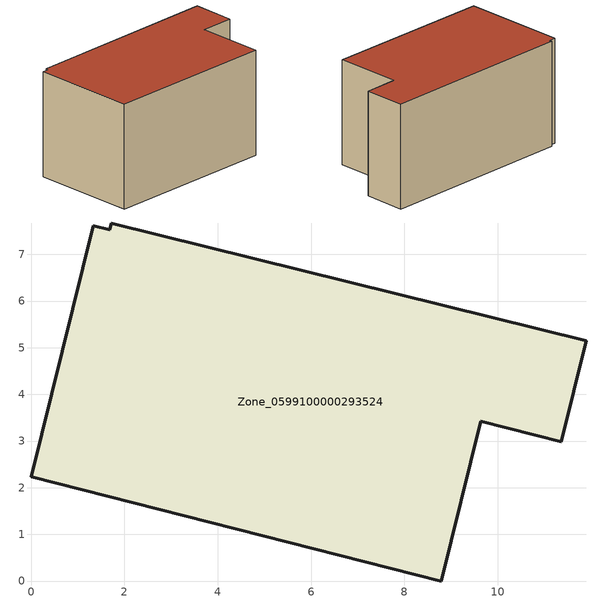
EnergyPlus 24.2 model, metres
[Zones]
Zone_0599100000293524
 floor ground (C_G): 1.72,7.67 11.9,5.15 11.36,2.99 9.64,3.42 8.79,0 0,2.24 1.33,7.62 1.68,7.53 z0
 wall outside (C_F): 0,2.24 8.79,0 9.64,3.42 11.36,2.99 11.9,5.15 1.72,7.67 1.68,7.53 1.33,7.62 0,2.24 z0:5.58
 roof outside (C_R): 1.68,7.53 1.33,7.62 0,2.24 8.79,0 9.64,3.42 11.36,2.99 11.9,5.15 1.72,7.67 z5.58
[BUILDING]
Pand.0599100000293524: North Axis=0; Terrain=City; Loads Convergence Tolerance Value=0.04; Temperature Convergence Tolerance Value=0.4; Solar Distribution=FullExterior; Maximum Number of Warmup Days=25; Minimum Number of Warmup Days=1
[Site:Location]
Rotterdam.The.Hague.AP_ZH_NLD Design_Conditions: Latitude=51.96; Longitude=4.45; Time Zone=1; Elevation=-4.5
[SITE:GROUNDTEMPERATURE:BUILDINGSURFACE]
18, 18, 18, 18, 18, 18, 18, 18, 18, 18, 18, 18
[MATERIAL] Thermal Absorptance=0.9; Solar Absorptance=0.7; Visible Absorptance=0.7
Name | Roughness | Thickness | Conductivity | Density | Specific Heat
G.TI.1975-1991 | MediumSmooth | 0.15 | 0.288461 | 540 | 1210
F.TI.1975-1991 | Rough | 0.3 | 0.230769 | 1920 | 840
R.TI.1975-1991 | MediumRough | 0.2 | 0.153846 | 1500 | 1000
[CONSTRUCTION]
C_G: G.TI.1975-1991
C_F: F.TI.1975-1991
C_R: R.TI.1975-1991
[ZONE]
Zone_0599100000293524: Type=1; Multiplier=1; Ceiling Height=Autocalculate; Volume=Autocalculate; Floor Area=autocalculate; Part of Total Floor Area=Yes
[ZONEINFILTRATION:DESIGNFLOWRATE]
Infil_Zone_0599100000293524: Zone or ZoneList or Space or SpaceList=Zone_0599100000293524; Schedule=AlwaysOn; Design Flow Rate Calculation Method=Flow/Area; Flow Rate per Floor Area=0.003; Constant Term Coefficient=1; Temperature Term Coefficient=0; Velocity Term Coefficient=0; Velocity Squared Term Coefficient=0
[HVACTEMPLATE:ZONE:IDEALLOADSAIRSYSTEM]
Zone_0599100000293524: Maximum Heating Supply Air Temperature=50; Minimum Cooling Supply Air Temperature=13; Maximum Heating Supply Air Humidity Ratio=0.0156; Minimum Cooling Supply Air Humidity Ratio=0.0077; Heating Limit=NoLimit; Cooling Limit=NoLimit; Dehumidification Control Type=ConstantSensibleHeatRatio; Cooling Sensible Heat Ratio=0.7; Dehumidification Setpoint=60; Humidification Control Type=None; Humidification Setpoint=30; Outdoor Air Method=None; Outdoor Air Flow Rate per Person=0.00944; Outdoor Air Flow Rate per Zone Floor Area=0; Outdoor Air Flow Rate per Zone=0; Demand Controlled Ventilation Type=None; Outdoor Air Economizer Type=NoEconomizer; Heat Recovery Type=None; Sensible Heat Recovery Effectiveness=0.7; Latent Heat Recovery Effectiveness=0.65
[ZONECONTROL:THERMOSTAT]
ThermostatControl_Zone_0599100000293524: Zone or ZoneList=Zone_0599100000293524; Control Type Schedule=DualSetpointControlType; Control 1=Thermostat_Zone_0599100000293524; Temperature Difference Between Cutout And Setpoint=0
[THERMOSTATSETPOINT:DUALSETPOINT]
Thermostat_Zone_0599100000293524: Heating Setpoint Temperature Schedule=HeatingSetpoint_Zone_0599100000293524; Cooling Setpoint Temperature Schedule=CoolingSetpoint_Zone_0599100000293524
[SCHEDULE:COMPACT]
HeatingSetpoint_Zone_0599100000293524: Through: 12/31, For: AllDays, Until: 24:00, 21
CoolingSetpoint_Zone_0599100000293524: Through: 12/31, For: AllDays, Until: 24:00, 24
DualSetpointControlType: Through: 12/31, For: AllDays, Until: 24:00, 4
AlwaysOn: Through: 12/31, For: AllDays, Until: 24:00, 1
